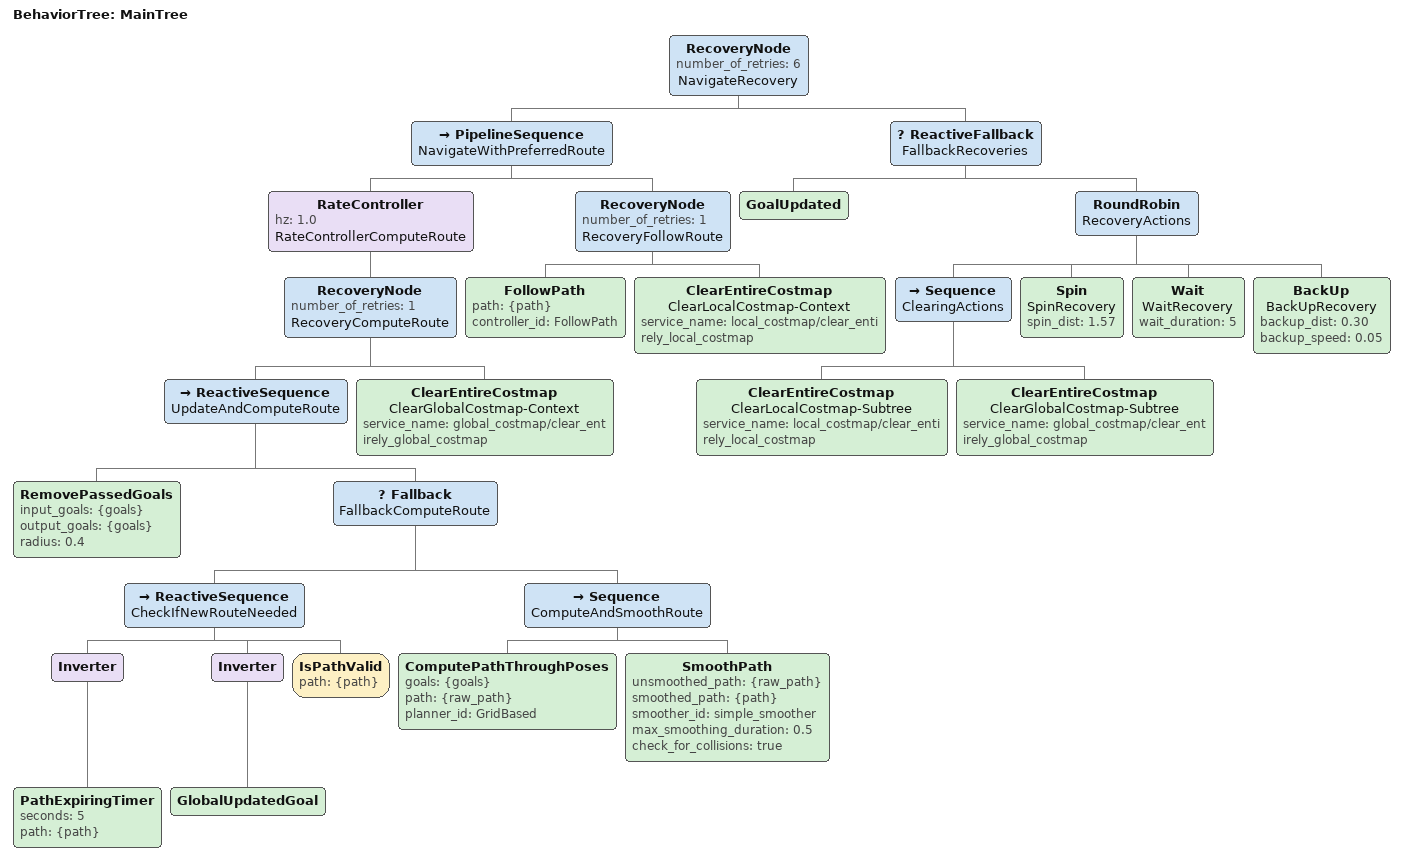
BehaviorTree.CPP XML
<root main_tree_to_execute="MainTree">
  <BehaviorTree ID="MainTree">
    <RecoveryNode number_of_retries="6" name="NavigateRecovery">
      <PipelineSequence name="NavigateWithPreferredRoute">
        <RateController hz="1.0" name="RateControllerComputeRoute">
          <RecoveryNode number_of_retries="1" name="RecoveryComputeRoute">
            <ReactiveSequence name="UpdateAndComputeRoute">
              <RemovePassedGoals
                input_goals="{goals}"
                output_goals="{goals}"
                radius="0.4"/>
              <Fallback name="FallbackComputeRoute">
                <ReactiveSequence name="CheckIfNewRouteNeeded">
                  <Inverter>
                    <PathExpiringTimer seconds="5" path="{path}"/>
                  </Inverter>
                  <Inverter>
                    <GlobalUpdatedGoal/>
                  </Inverter>
                  <IsPathValid path="{path}"/>
                </ReactiveSequence>
                <Sequence name="ComputeAndSmoothRoute">
                  <ComputePathThroughPoses
                    goals="{goals}"
                    path="{raw_path}"
                    planner_id="GridBased"/>
                  <SmoothPath
                    unsmoothed_path="{raw_path}"
                    smoothed_path="{path}"
                    smoother_id="simple_smoother"
                    max_smoothing_duration="0.5"
                    check_for_collisions="true"/>
                </Sequence>
              </Fallback>
            </ReactiveSequence>
            <ClearEntireCostmap
              name="ClearGlobalCostmap-Context"
              service_name="global_costmap/clear_entirely_global_costmap"/>
          </RecoveryNode>
        </RateController>
        <RecoveryNode number_of_retries="1" name="RecoveryFollowRoute">
          <FollowPath path="{path}" controller_id="FollowPath"/>
          <ClearEntireCostmap
            name="ClearLocalCostmap-Context"
            service_name="local_costmap/clear_entirely_local_costmap"/>
        </RecoveryNode>
      </PipelineSequence>
      <ReactiveFallback name="FallbackRecoveries">
        <GoalUpdated/>
        <RoundRobin name="RecoveryActions">
          <Sequence name="ClearingActions">
            <ClearEntireCostmap
              name="ClearLocalCostmap-Subtree"
              service_name="local_costmap/clear_entirely_local_costmap"/>
            <ClearEntireCostmap
              name="ClearGlobalCostmap-Subtree"
              service_name="global_costmap/clear_entirely_global_costmap"/>
          </Sequence>
          <Spin name="SpinRecovery" spin_dist="1.57"/>
          <Wait name="WaitRecovery" wait_duration="5"/>
          <BackUp
            name="BackUpRecovery"
            backup_dist="0.30"
            backup_speed="0.05"/>
        </RoundRobin>
      </ReactiveFallback>
    </RecoveryNode>
  </BehaviorTree>
</root>
